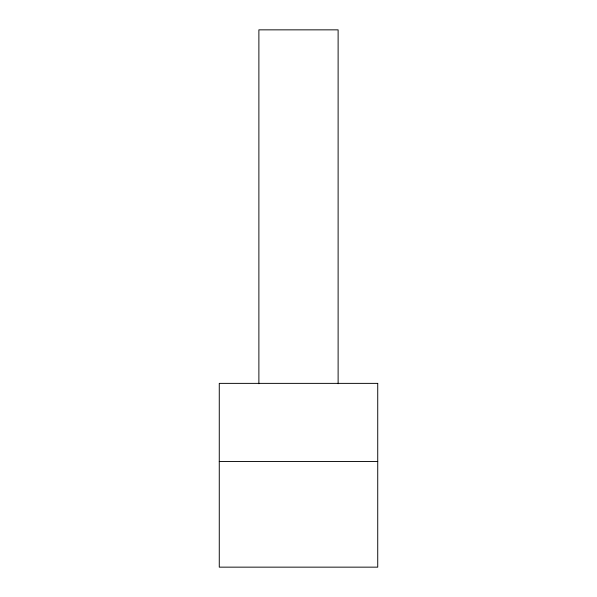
<?xml version="1.0" encoding="UTF-8"?>
<svg xmlns="http://www.w3.org/2000/svg" width="597" height="597" viewBox="0 0 597 597"><rect width="100%" height="100%" fill="white"/><g stroke="black" fill="none" stroke-linecap="round" stroke-linejoin="round"><path stroke-width="0.9" d="M219.271 461.511L377.729 461.511M338.118 383.752L338.118 29.85L258.882 29.85L258.882 383.752M377.729 383.371L219.271 383.371L219.271 567.15L377.729 567.15L377.729 383.371"/></g></svg>
